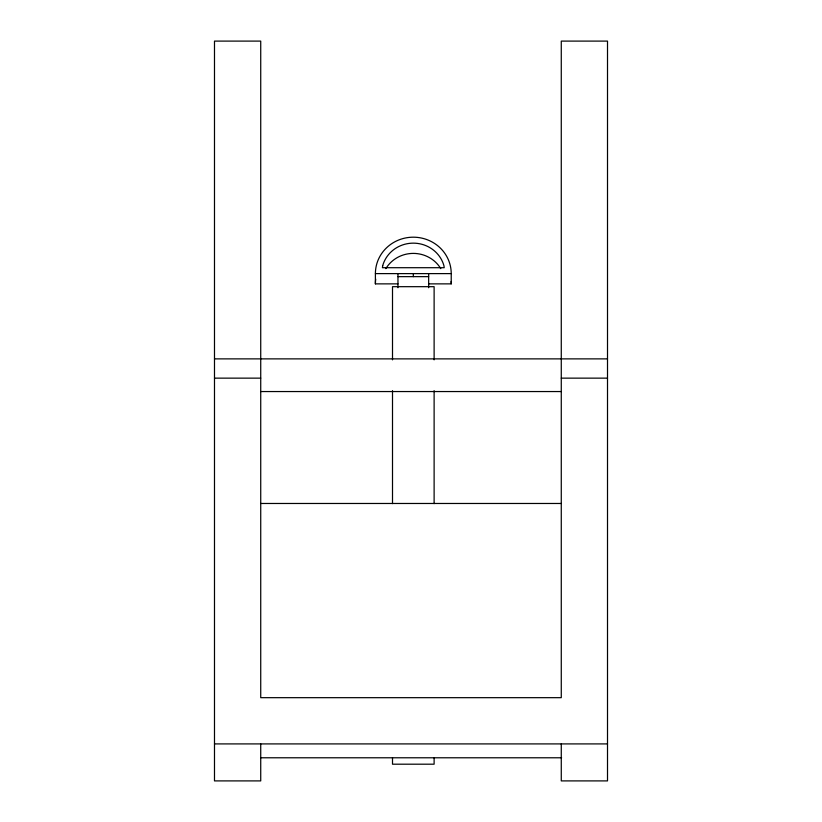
<?xml version="1.0" encoding="UTF-8"?>
<svg xmlns="http://www.w3.org/2000/svg" width="822" height="822" viewBox="0 0 822 822"><rect width="100%" height="100%" fill="white"/><g stroke="black" fill="none" stroke-linecap="round" stroke-linejoin="round"><path stroke-width="1.23" d="M397.961 283.867L375.397 283.867L375.397 273.613L451.227 273.613L451.227 283.867L428.663 283.867M397.961 276.644L428.663 276.644M214.491 358.875L607.509 358.875M214.491 378.141L260.728 378.141M561.272 378.141L607.509 378.141M260.728 391.549L561.272 391.549M260.728 503.475L561.272 503.475M214.491 743.91L607.509 743.91M260.595 757.781L561.611 757.781M561.272 743.91L561.272 780.9L607.509 780.9L607.509 41.1L561.272 41.1L561.272 697.673L260.728 697.673L260.728 41.1L214.491 41.1L214.491 780.9L260.728 780.9L260.728 743.91M434.119 359.851L434.119 286.683L392.505 286.683L392.505 359.851M434.119 390.645L434.119 503.619M434.119 757.771L434.119 764.193L392.505 764.193L392.505 757.771M428.663 273.613L428.663 287.721M413.312 273.613L413.312 276.644M397.961 273.613L397.961 287.721M392.505 390.645L392.505 503.619M375.397 273.613A37.915 36.425 0 0 1 413.312 237.188A37.915 36.425 0 0 1 451.227 273.613M375.397 283.867A37.915 36.425 0 0 1 375.726 279.11M451.144 281.494A37.915 36.425 0 0 1 451.227 283.867M385.847 268.64A31.709 30.465 0 0 1 440.777 268.64M382.682 265.732L382.415 267.705L444.209 267.705L443.942 265.732A31.709 30.465 0 0 0 413.312 243.148A31.709 30.465 0 0 0 382.682 265.732"/></g></svg>
